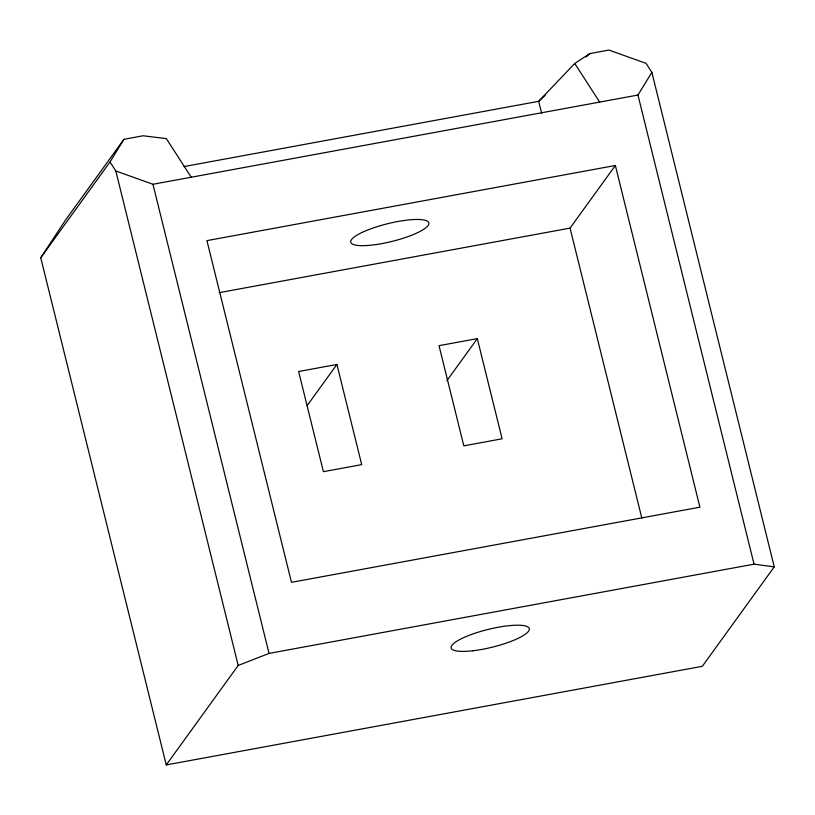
<?xml version="1.0" encoding="UTF-8"?>
<svg xmlns="http://www.w3.org/2000/svg" width="815" height="815" viewBox="0 0 815 815"><rect width="100%" height="100%" fill="white"/><g stroke="black" fill="none" stroke-linecap="round" stroke-linejoin="round"><path stroke-width="1.22" d="M183.966 166.576L538.684 101.315L574.758 63.468L589.795 53.586L608.948 50.072L646.071 63.366L651.878 72.362L774.25 566.843L702.326 666.303L166.26 764.928L40.75 257.764L110.015 161.981L123.941 139.304L143.083 135.779L166.331 138.611L191.24 177.232M774.25 566.843L754.048 564.174L637.951 95.049L651.878 72.362M40.75 257.764L65.332 220.345L123.941 139.304M307.184 405.585L336.921 364.458L361.707 464.632L323.412 471.671L298.626 371.508L336.921 364.458M166.26 764.928L238.194 665.468L269.042 653.406L754.048 564.174M446.834 380.778L477.315 338.632L502.101 438.796L463.817 445.846L439.03 345.672L477.315 338.632M219.092 292.677L570.062 228.108L615.356 165.486L699.912 507.185L291.485 582.328L206.929 240.629L615.356 165.486M545.194 95.243L538.684 101.315L541.7 113.509M586.087 57.06L589.795 53.586M110.015 161.981L115.812 170.977L152.945 184.272L637.951 95.049M574.758 63.468L599.667 102.089M570.062 228.108L641.802 518.004M152.945 184.272L269.042 653.406M115.812 170.977L238.194 665.468M472.578 650.798A40.23 9.118 -13.9 0 0 529.261 628.63A40.23 9.118 -13.9 0 0 468.788 635.466A40.23 9.118 -13.9 0 0 472.578 650.798M367.759 245.468A40.23 9.118 -13.9 0 0 428.802 224.135A40.23 9.118 -13.9 0 0 372.832 228.088A40.23 9.118 -13.9 0 0 367.759 245.468"/></g></svg>
